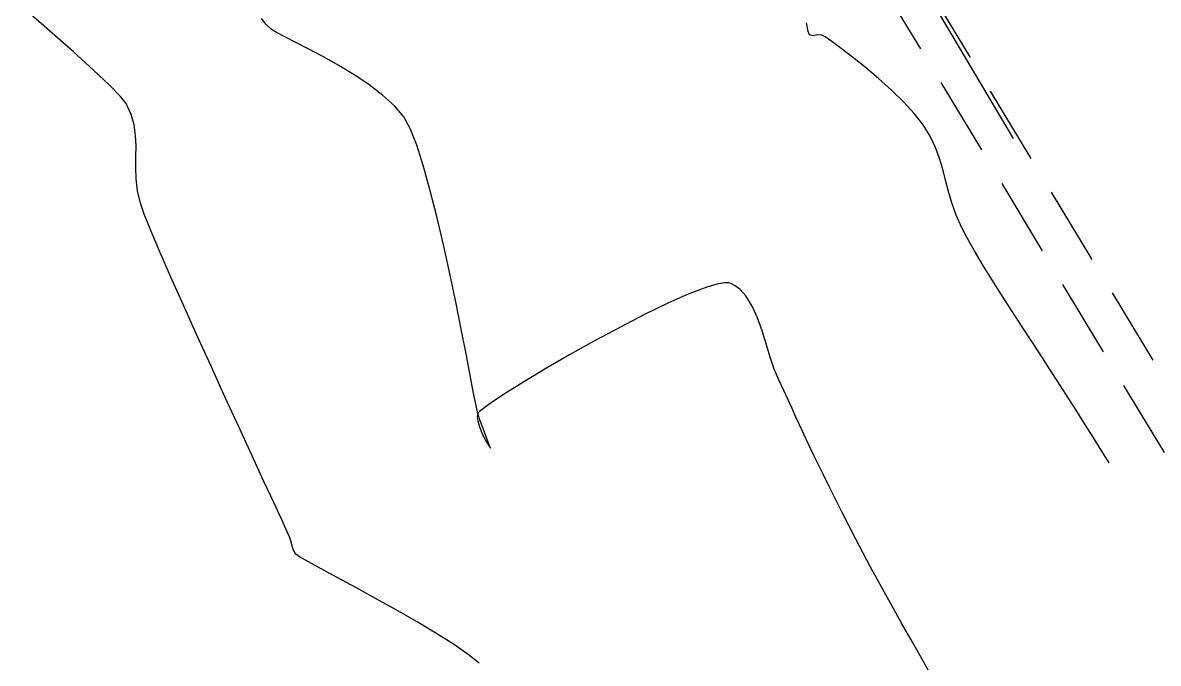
# Model space of a CAD drawing. Header units: feet. Extents: x 26064 to 27719, y 16802 to 28989.
# Drawn here: x 26908.9 to 26999.2, y 17315.3 to 17366.2 of the extents above; entities that cross this region are included whole.
import ezdxf

# ---------------------------------------------------------------- set-up
doc = ezdxf.new("R2010")
doc.units = ezdxf.units.FT
doc.header["$LTSCALE"] = 50
doc.header["$MEASUREMENT"] = 0
for name, pattern in [('HIDDEN', [0.375, 0.25, -0.125]), ('HIDDEN2', [0.1875, 0.125, -0.0625]), ('HIDN25', [0.0938, 0.0625, -0.0313])]:
    doc.linetypes.add(name, pattern=pattern)
for name, color, linetype in [('CONT-MJR', 160, 'HIDDEN'), ('CONT-MNR', 55, 'HIDN25'), ('DEMO-STORM SEWER', 13, 'HIDDEN2')]:
    doc.layers.add(name, color=color, linetype=linetype)

msp = doc.modelspace()

# ---------------------------------------------------------------- linework, layer by layer
at = {"layer": 'CONT-MJR', "color": 7}
msp.add_line((26987.65053, 17357.02034, 630), (26980.48641, 17369.07553, 630), dxfattribs=at)
at = {"layer": 'CONT-MNR', "color": 7}
for p, q in [((26911.02849, 17365.56705, 633), (26908.88539, 17367.42308, 633)), ((26928.22343, 17366.10226, 632), (26927.86023, 17366.54065, 632)), ((26928.67784, 17365.67463, 632), (26928.22343, 17366.10226, 632)), ((26971.34553, 17365.52577, 631), (26971.18975, 17366.21817, 631)), ((26912.92203, 17363.89519, 633), (26911.02849, 17365.56705, 633)), ((26971.73014, 17365.18719, 631), (26971.44284, 17365.24463, 631)), ((26972.68498, 17365.08336, 631), (26972.42784, 17365.23963, 631)), ((26914.52132, 17362.44427, 633), (26912.92203, 17363.89519, 633)), ((26934.0063, 17362.81548, 632), (26932.79233, 17363.49399, 632)), ((26915.7817, 17361.25108, 633), (26914.52132, 17362.44427, 633)), ((26935.22956, 17362.0784, 632), (26934.0063, 17362.81548, 632)), ((26976.91339, 17361.78592, 631), (26975.86143, 17362.67112, 631)), ((26916.65847, 17360.35236, 633), (26915.7817, 17361.25108, 633)), ((26977.95683, 17360.85374, 631), (26976.91339, 17361.78592, 631)), ((26917.10698, 17359.78491, 633), (26916.65847, 17360.35236, 633)), ((26938.43626, 17359.61084, 632), (26937.49643, 17360.46655, 632)), ((26939.17784, 17358.73463, 632), (26938.43626, 17359.61084, 632)), ((26979.79488, 17358.98016, 631), (26978.93594, 17359.90751, 631)), ((26980.47784, 17358.10463, 631), (26979.79488, 17358.98016, 631)), ((26940.20861, 17356.46668, 632), (26939.68256, 17357.8082, 632)), ((26981.03839, 17357.19014, 631), (26980.47784, 17358.10463, 631)), ((26917.89486, 17356.41493, 633), (26917.85733, 17357.25332, 633)), ((26981.46254, 17356.30287, 631), (26981.03839, 17357.19014, 631)), ((26917.91689, 17353.79202, 633), (26917.88555, 17354.69316, 633)), ((26918.02434, 17352.85223, 633), (26917.91689, 17353.79202, 633)), ((26983.10004, 17350.92456, 631), (26982.76044, 17351.8834, 631)), ((26942.35545, 17348.44162, 632), (26941.82942, 17350.69754, 632)), ((26919.79682, 17347.98854, 633), (26919.0773, 17349.68629, 633)), ((26983.99532, 17349.06116, 631), (26983.54784, 17349.91463, 631)), ((26985.20592, 17346.98358, 631), (26984.55448, 17348.07595, 631)), ((26963.27849, 17345.19888, 632), (26961.85211, 17344.65682, 632)), ((26965.09784, 17345.49463, 632), (26964.98972, 17345.51988, 632)), ((26965.2491, 17345.43928, 632), (26965.09784, 17345.49463, 632)), ((26966.391, 17344.49247, 632), (26965.92892, 17345.0049, 632)), ((26986.70795, 17344.57562, 631), (26985.93021, 17345.80861, 631)), ((26988.3461, 17342.0339, 631), (26987.51972, 17343.30919, 631)), ((26956.34969, 17341.99135, 632), (26954.34211, 17340.90573, 632)), ((26967.99679, 17340.66988, 632), (26967.66595, 17341.72641, 632)), ((26989.1677, 17340.77432, 631), (26988.3461, 17342.0339, 631)), ((26954.34211, 17340.90573, 632), (26952.36496, 17339.79618, 632)), ((26968.3152, 17339.63037, 632), (26967.99679, 17340.66988, 632)), ((26989.96508, 17339.55503, 631), (26989.1677, 17340.77432, 631)), ((26944.49457, 17338.02238, 632), (26944.16067, 17339.74285, 632)), ((26969.39356, 17336.97715, 632), (26968.99784, 17337.80463, 632)), ((26991.40956, 17337.3356, 631), (26990.71884, 17338.4006, 631)), ((26969.74214, 17336.22763, 632), (26969.39356, 17336.97715, 632)), ((26992.01784, 17336.38463, 631), (26991.40956, 17337.3356, 631)), ((26946.16668, 17336.01451, 632), (26945.51633, 17335.55048, 632)), ((26945.26905, 17334.55344, 632), (26945.07784, 17335.14463, 632)), ((26945.21063, 17335.30027, 632), (26945.10195, 17335.1854, 632)), ((26970.36103, 17334.85871, 632), (26970.05936, 17335.53014, 632)), ((26945.05756, 17334.54465, 632), (26945.19186, 17334.06827, 632)), ((26970.98083, 17333.49024, 632), (26970.66292, 17334.18739, 632)), ((26927.12709, 17331.77021, 633), (26926.08824, 17334.02471, 633)), ((26945.45248, 17333.463, 632), (26945.73984, 17332.92588, 632)), ((26945.73984, 17332.92588, 632), (26945.93406, 17332.60212, 632)), ((26946.03145, 17332.44955, 632), (26946.06358, 17332.40095, 632)), ((26946.06784, 17332.39463, 632), (26946.06571, 17332.4, 632)), ((26995.26604, 17331.21406, 631), (26994.62479, 17332.23254, 631)), ((26928.86982, 17328.00089, 633), (26928.06639, 17329.73719, 633)), ((26972.97709, 17329.38011, 632), (26972.51481, 17330.31181, 632)), ((26930.22209, 17324.94131, 633), (26930.10198, 17325.32491, 633)), ((26975.71529, 17324.02664, 632), (26975.13251, 17325.13934, 632)), ((26930.59698, 17323.94991, 633), (26930.40269, 17324.26748, 633)), ((26932.61979, 17322.78189, 633), (26931.59946, 17323.341, 633)), ((26935.36006, 17321.29781, 633), (26933.8959, 17322.09126, 633)), ((26978.0134, 17319.81476, 632), (26977.38043, 17320.95191, 632)), ((26981.55063, 17313.56527, 632), (26980.55536, 17315.30842, 632))]:
    msp.add_line(p, q, dxfattribs=at)
at = {"layer": 'CONT-MNR', "color": 7, "extrusion": (-0.529272, -0.848452, 0)}
msp.add_line((26929.06707, 17365.43182, 632), (26928.67784, 17365.67463, 632), dxfattribs=at)
at = {"layer": 'CONT-MNR', "color": 7, "extrusion": (-0.46858, -0.883421, 0)}
msp.add_line((26929.72502, 17365.08283, 632), (26929.06707, 17365.43182, 632), dxfattribs=at)
at = {"layer": 'CONT-MNR', "color": 7, "extrusion": (-0.453928, -0.891038, 0)}
msp.add_line((26930.59981, 17364.63719, 632), (26929.72502, 17365.08283, 632), dxfattribs=at)
at = {"layer": 'CONT-MNR', "color": 7, "extrusion": (0.944997, 0.327079, 0)}
msp.add_line((26971.44284, 17365.24463, 631), (26971.34553, 17365.52577, 631), dxfattribs=at)
at = {"layer": 'CONT-MNR', "color": 7, "extrusion": (0.198284, -0.980145, 0)}
msp.add_line((26972.07374, 17365.2567, 631), (26971.73014, 17365.18719, 631), dxfattribs=at)
at = {"layer": 'CONT-MNR', "color": 7, "extrusion": (-0.048153, -0.99884, 0)}
msp.add_line((26972.42784, 17365.23963, 631), (26972.07374, 17365.2567, 631), dxfattribs=at)
at = {"layer": 'CONT-MNR', "color": 7, "extrusion": (0.571885, 0.820334, 0)}
msp.add_line((26973.21274, 17364.71545, 631), (26972.68498, 17365.08336, 631), dxfattribs=at)
at = {"layer": 'CONT-MNR', "color": 7, "extrusion": (-0.45604, -0.889959, 0)}
msp.add_line((26931.63954, 17364.1044, 632), (26930.59981, 17364.63719, 632), dxfattribs=at)
at = {"layer": 'CONT-MNR', "color": 7, "extrusion": (-0.467951, -0.883754, 0)}
msp.add_line((26932.79233, 17363.49399, 632), (26931.63954, 17364.1044, 632), dxfattribs=at)
at = {"layer": 'CONT-MNR', "color": 7, "extrusion": (-0.592847, -0.805315, 0)}
msp.add_line((26973.95528, 17364.16881, 631), (26973.21274, 17364.71545, 631), dxfattribs=at)
at = {"layer": 'CONT-MNR', "color": 7, "extrusion": (-0.609133, -0.793068, 0)}
msp.add_line((26974.85679, 17363.47639, 631), (26973.95528, 17364.16881, 631), dxfattribs=at)
at = {"layer": 'CONT-MNR', "color": 7, "extrusion": (0.625432, 0.780278, 0)}
msp.add_line((26975.86143, 17362.67112, 631), (26974.85679, 17363.47639, 631), dxfattribs=at)
at = {"layer": 'CONT-MNR', "color": 7, "extrusion": (-0.55423, -0.832364, 0)}
msp.add_line((26936.41023, 17361.29225, 632), (26935.22956, 17362.0784, 632), dxfattribs=at)
at = {"layer": 'CONT-MNR', "color": 7, "extrusion": (0.605169, 0.796097, 0)}
msp.add_line((26937.49643, 17360.46655, 632), (26936.41023, 17361.29225, 632), dxfattribs=at)
at = {"layer": 'CONT-MNR', "color": 7, "extrusion": (0.694931, 0.719076, 0)}
msp.add_line((26978.93594, 17359.90751, 631), (26977.95683, 17360.85374, 631), dxfattribs=at)
at = {"layer": 'CONT-MNR', "color": 7, "extrusion": (0.907692, 0.419637, 0)}
msp.add_line((26917.50248, 17358.92944, 633), (26917.10698, 17359.78491, 633), dxfattribs=at)
at = {"layer": 'CONT-MNR', "color": 7, "extrusion": (0.962477, 0.271364, 0)}
msp.add_line((26917.73957, 17358.08853, 633), (26917.50248, 17358.92944, 633), dxfattribs=at)
at = {"layer": 'CONT-MNR', "color": 7, "extrusion": (0.878138, 0.478408, 0)}
msp.add_line((26939.68256, 17357.8082, 632), (26939.17784, 17358.73463, 632), dxfattribs=at)
at = {"layer": 'CONT-MNR', "color": 7, "extrusion": (0.990205, 0.13962, 0)}
msp.add_line((26917.85733, 17357.25332, 633), (26917.73957, 17358.08853, 633), dxfattribs=at)
at = {"layer": 'CONT-MNR', "color": 7, "extrusion": (0.999991, -0.004257, 0)}
msp.add_line((26917.89124, 17355.5645, 633), (26917.89486, 17356.41493, 633), dxfattribs=at)
at = {"layer": 'CONT-MNR', "color": 7, "extrusion": (0.952324, 0.305089, 0)}
msp.add_line((26940.74746, 17354.78467, 632), (26940.20861, 17356.46668, 632), dxfattribs=at)
at = {"layer": 'CONT-MNR', "color": 7, "extrusion": (0.937738, 0.347344, 0)}
msp.add_line((26981.78525, 17355.43165, 631), (26981.46254, 17356.30287, 631), dxfattribs=at)
at = {"layer": 'CONT-MNR', "color": 7, "extrusion": (0.999979, -0.006524, 0)}
msp.add_line((26917.88555, 17354.69316, 633), (26917.89124, 17355.5645, 633), dxfattribs=at)
at = {"layer": 'CONT-MNR', "color": 7, "extrusion": (0.95895, 0.283577, 0)}
msp.add_line((26982.04145, 17354.56528, 631), (26981.78525, 17355.43165, 631), dxfattribs=at)
at = {"layer": 'CONT-MNR', "color": 7, "extrusion": (0.963259, 0.268576, 0)}
msp.add_line((26941.29058, 17352.83675, 632), (26940.74746, 17354.78467, 632), dxfattribs=at)
at = {"layer": 'CONT-MNR', "color": 7, "extrusion": (0.968433, 0.249275, 0)}
msp.add_line((26982.26609, 17353.69257, 631), (26982.04145, 17354.56528, 631), dxfattribs=at)
at = {"layer": 'CONT-MNR', "color": 7, "extrusion": (0.968729, 0.24812, 0)}
msp.add_line((26982.4941, 17352.80234, 631), (26982.26609, 17353.69257, 631), dxfattribs=at)
at = {"layer": 'CONT-MNR', "color": 7, "extrusion": (0.975505, 0.219977, 0)}
msp.add_line((26918.24698, 17351.86491, 633), (26918.02434, 17352.85223, 633), dxfattribs=at)
at = {"layer": 'CONT-MNR', "color": 7, "extrusion": (0.96971, 0.244258, 0)}
msp.add_line((26941.82942, 17350.69754, 632), (26941.29058, 17352.83675, 632), dxfattribs=at)
at = {"layer": 'CONT-MNR', "color": 7, "extrusion": (0.960473, 0.278372, 0)}
msp.add_line((26982.76044, 17351.8834, 631), (26982.4941, 17352.80234, 631), dxfattribs=at)
at = {"layer": 'CONT-MNR', "color": 7, "extrusion": (0.943818, 0.330464, 0)}
msp.add_line((26918.54859, 17351.0035, 633), (26918.24698, 17351.86491, 633), dxfattribs=at)
at = {"layer": 'CONT-MNR', "color": 7, "extrusion": (0.928032, 0.372501, 0)}
msp.add_line((26919.0773, 17349.68629, 633), (26918.54859, 17351.0035, 633), dxfattribs=at)
at = {"layer": 'CONT-MNR', "color": 7, "extrusion": (0.914165, 0.405343, 0)}
msp.add_line((26983.54784, 17349.91463, 631), (26983.10004, 17350.92456, 631), dxfattribs=at)
at = {"layer": 'CONT-MNR', "color": 7, "extrusion": (0.869689, 0.4936, 0)}
msp.add_line((26984.55448, 17348.07595, 631), (26983.99532, 17349.06116, 631), dxfattribs=at)
at = {"layer": 'CONT-MNR', "color": 7, "extrusion": (0.916545, 0.399932, 0)}
msp.add_line((26920.67085, 17345.98549, 633), (26919.79682, 17347.98854, 633), dxfattribs=at)
at = {"layer": 'CONT-MNR', "color": 7, "extrusion": (0.976724, 0.214502, 0)}
msp.add_line((26942.86013, 17346.14359, 632), (26942.35545, 17348.44162, 632), dxfattribs=at)
at = {"layer": 'CONT-MNR', "color": 7, "extrusion": (0.851259, 0.524746, 0)}
msp.add_line((26985.93021, 17345.80861, 631), (26985.20592, 17346.98358, 631), dxfattribs=at)
at = {"layer": 'CONT-MNR', "color": 7, "extrusion": (0.913849, 0.406055, 0)}
msp.add_line((26921.66308, 17343.7524, 633), (26920.67085, 17345.98549, 633), dxfattribs=at)
at = {"layer": 'CONT-MNR', "color": 7, "extrusion": (0.978738, 0.205114, 0)}
msp.add_line((26943.33492, 17343.87806, 632), (26942.86013, 17346.14359, 632), dxfattribs=at)
at = {"layer": 'CONT-MNR', "color": 7, "extrusion": (0.271197, -0.962524, 0)}
msp.add_line((26964.19182, 17345.45622, 632), (26963.27849, 17345.19888, 632), dxfattribs=at)
at = {"layer": 'CONT-MNR', "color": 7, "extrusion": (0.140695, -0.990053, 0)}
msp.add_line((26964.72033, 17345.53133, 632), (26964.19182, 17345.45622, 632), dxfattribs=at)
at = {"layer": 'CONT-MNR', "color": 7, "extrusion": (-0.042448, -0.999099, 0)}
msp.add_line((26964.98972, 17345.51988, 632), (26964.72033, 17345.53133, 632), dxfattribs=at)
at = {"layer": 'CONT-MNR', "color": 7, "extrusion": (-0.447403, -0.894332, 0)}
msp.add_line((26965.53582, 17345.29584, 632), (26965.2491, 17345.43928, 632), dxfattribs=at)
at = {"layer": 'CONT-MNR', "color": 7, "extrusion": (-0.594916, -0.803788, 0)}
msp.add_line((26965.92892, 17345.0049, 632), (26965.53582, 17345.29584, 632), dxfattribs=at)
at = {"layer": 'CONT-MNR', "color": 7, "extrusion": (-0.406022, 0.913863, 0)}
msp.add_line((26961.85211, 17344.65682, 632), (26960.17499, 17343.91169, 632), dxfattribs=at)
at = {"layer": 'CONT-MNR', "color": 7, "extrusion": (0.852629, 0.522516, 0)}
msp.add_line((26966.88384, 17343.68827, 632), (26966.391, 17344.49247, 632), dxfattribs=at)
at = {"layer": 'CONT-MNR', "color": 7, "extrusion": (0.841892, 0.539645, 0)}
msp.add_line((26987.51972, 17343.30919, 631), (26986.70795, 17344.57562, 631), dxfattribs=at)
at = {"layer": 'CONT-MNR', "color": 7, "extrusion": (0.911977, 0.410241, 0)}
msp.add_line((26922.73724, 17341.36453, 633), (26921.66308, 17343.7524, 633), dxfattribs=at)
at = {"layer": 'CONT-MNR', "color": 7, "extrusion": (0.980171, 0.198156, 0)}
msp.add_line((26943.77128, 17341.71961, 632), (26943.33492, 17343.87806, 632), dxfattribs=at)
at = {"layer": 'CONT-MNR', "color": 7, "extrusion": (-0.437362, 0.899286, 0)}
msp.add_line((26960.17499, 17343.91169, 632), (26958.31742, 17343.00827, 632), dxfattribs=at)
at = {"layer": 'CONT-MNR', "color": 7, "extrusion": (0.91353, 0.406772, 0)}
msp.add_line((26967.3019, 17342.74939, 632), (26966.88384, 17343.68827, 632), dxfattribs=at)
at = {"layer": 'CONT-MNR', "color": 7, "extrusion": (0.459112, -0.888378, 0)}
msp.add_line((26958.31742, 17343.00827, 632), (26956.34969, 17341.99135, 632), dxfattribs=at)
at = {"layer": 'CONT-MNR', "color": 7, "extrusion": (0.942119, 0.33528, 0)}
msp.add_line((26967.66595, 17341.72641, 632), (26967.3019, 17342.74939, 632), dxfattribs=at)
at = {"layer": 'CONT-MNR', "color": 7, "extrusion": (0.910613, 0.41326, 0)}
msp.add_line((26923.85701, 17338.89712, 633), (26922.73724, 17341.36453, 633), dxfattribs=at)
at = {"layer": 'CONT-MNR', "color": 7, "extrusion": (0.981145, 0.193273, 0)}
msp.add_line((26944.16067, 17339.74285, 632), (26943.77128, 17341.71961, 632), dxfattribs=at)
at = {"layer": 'CONT-MNR', "color": 7, "extrusion": (0.501844, -0.864958, 0)}
msp.add_line((26952.36496, 17339.79618, 632), (26950.48855, 17338.70749, 632), dxfattribs=at)
at = {"layer": 'CONT-MNR', "color": 7, "extrusion": (0.947868, 0.318662, 0)}
msp.add_line((26968.64195, 17338.65843, 632), (26968.3152, 17339.63037, 632), dxfattribs=at)
at = {"layer": 'CONT-MNR', "color": 7, "extrusion": (0.837321, 0.546711, 0)}
msp.add_line((26990.71884, 17338.4006, 631), (26989.96508, 17339.55503, 631), dxfattribs=at)
at = {"layer": 'CONT-MNR', "color": 7, "extrusion": (0.909588, 0.415511, 0)}
msp.add_line((26924.98611, 17336.42543, 633), (26923.85701, 17338.89712, 633), dxfattribs=at)
at = {"layer": 'CONT-MNR', "color": 7, "extrusion": (-0.514423, 0.857537, 0)}
msp.add_line((26950.48855, 17338.70749, 632), (26948.78317, 17337.68446, 632), dxfattribs=at)
at = {"layer": 'CONT-MNR', "color": 7, "extrusion": (0.923025, 0.38474, 0)}
msp.add_line((26968.99784, 17337.80463, 632), (26968.64195, 17338.65843, 632), dxfattribs=at)
at = {"layer": 'CONT-MNR', "color": 7, "extrusion": (0.981662, 0.190632, 0)}
msp.add_line((26944.76442, 17336.63279, 632), (26944.49457, 17338.02238, 632), dxfattribs=at)
at = {"layer": 'CONT-MNR', "color": 7, "extrusion": (0.528979, -0.848635, 0)}
msp.add_line((26948.78317, 17337.68446, 632), (26947.31911, 17336.77187, 632), dxfattribs=at)
at = {"layer": 'CONT-MNR', "color": 7, "extrusion": (0.908807, 0.417216, 0)}
msp.add_line((26926.08824, 17334.02471, 633), (26924.98611, 17336.42543, 633), dxfattribs=at)
at = {"layer": 'CONT-MNR', "color": 7, "extrusion": (0.980495, 0.196545, 0)}
msp.add_line((26944.96169, 17335.64867, 632), (26944.76442, 17336.63279, 632), dxfattribs=at)
at = {"layer": 'CONT-MNR', "color": 7, "extrusion": (0.549201, -0.835691, 0)}
msp.add_line((26947.31911, 17336.77187, 632), (26946.16668, 17336.01451, 632), dxfattribs=at)
at = {"layer": 'CONT-MNR', "color": 7, "extrusion": (0.910276, 0.414002, 0)}
msp.add_line((26970.05936, 17335.53014, 632), (26969.74214, 17336.22763, 632), dxfattribs=at)
at = {"layer": 'CONT-MNR', "color": 7, "extrusion": (0.845829, 0.533454, 0)}
msp.add_line((26992.68341, 17335.32932, 631), (26992.01784, 17336.38463, 631), dxfattribs=at)
at = {"layer": 'CONT-MNR', "color": 7, "extrusion": (0.974461, 0.224559, 0)}
msp.add_line((26945.07784, 17335.14463, 632), (26944.96169, 17335.64867, 632), dxfattribs=at)
at = {"layer": 'CONT-MNR', "color": 7, "extrusion": (0.992459, -0.12258, 0)}
msp.add_line((26945.05108, 17335.05926, 632), (26945.02757, 17334.86894, 632), dxfattribs=at)
at = {"layer": 'CONT-MNR', "color": 7, "extrusion": (0.954203, -0.299161, 0)}
msp.add_line((26945.07784, 17335.14463, 632), (26945.05108, 17335.05926, 632), dxfattribs=at)
at = {"layer": 'CONT-MNR', "color": 7, "extrusion": (0.860763, -0.509007, 0)}
msp.add_line((26945.10195, 17335.1854, 632), (26945.07784, 17335.14463, 632), dxfattribs=at)
at = {"layer": 'CONT-MNR', "color": 7, "extrusion": (0.633385, -0.773837, 0)}
msp.add_line((26945.51633, 17335.55048, 632), (26945.21063, 17335.30027, 632), dxfattribs=at)
at = {"layer": 'CONT-MNR', "color": 7, "extrusion": (0.847036, 0.531536, 0)}
msp.add_line((26993.33725, 17334.28739, 631), (26992.68341, 17335.32932, 631), dxfattribs=at)
at = {"layer": 'CONT-MNR', "color": 7, "extrusion": (0.995753, 0.09207, 0)}
msp.add_line((26945.02757, 17334.86894, 632), (26945.05756, 17334.54465, 632), dxfattribs=at)
at = {"layer": 'CONT-MNR', "color": 7, "extrusion": (0.943796, 0.330529, 0)}
msp.add_line((26945.4854, 17333.93569, 632), (26945.26905, 17334.55344, 632), dxfattribs=at)
at = {"layer": 'CONT-MNR', "color": 7, "extrusion": (0.912023, 0.410138, 0)}
msp.add_line((26970.66292, 17334.18739, 632), (26970.36103, 17334.85871, 632), dxfattribs=at)
at = {"layer": 'CONT-MNR', "color": 7, "extrusion": (0.847522, 0.53076, 0)}
msp.add_line((26993.98312, 17333.25606, 631), (26993.33725, 17334.28739, 631), dxfattribs=at)
at = {"layer": 'CONT-MNR', "color": 7, "extrusion": (0.918474, 0.395481, 0)}
msp.add_line((26945.19186, 17334.06827, 632), (26945.45248, 17333.463, 632), dxfattribs=at)
at = {"layer": 'CONT-MNR', "color": 7, "extrusion": (0.938652, 0.344867, 0)}
msp.add_line((26945.70016, 17333.35115, 632), (26945.4854, 17333.93569, 632), dxfattribs=at)
at = {"layer": 'CONT-MNR', "color": 7, "extrusion": (0.934983, 0.354692, 0)}
msp.add_line((26945.88663, 17332.85961, 632), (26945.70016, 17333.35115, 632), dxfattribs=at)
at = {"layer": 'CONT-MNR', "color": 7, "extrusion": (0.906088, 0.42309, 0)}
msp.add_line((26971.33054, 17332.7413, 632), (26970.98083, 17333.49024, 632), dxfattribs=at)
at = {"layer": 'CONT-MNR', "color": 7, "extrusion": (0.847263, 0.531174, 0)}
msp.add_line((26994.62479, 17332.23254, 631), (26993.98312, 17333.25606, 631), dxfattribs=at)
at = {"layer": 'CONT-MNR', "color": 7, "extrusion": (0.932455, 0.361287, 0)}
msp.add_line((26945.99748, 17332.57351, 632), (26945.88663, 17332.85961, 632), dxfattribs=at)
at = {"layer": 'CONT-MNR', "color": 7, "extrusion": (0.842926, 0.538029, 0)}
msp.add_line((26945.93406, 17332.60212, 632), (26946.03145, 17332.44955, 632), dxfattribs=at)
at = {"layer": 'CONT-MNR', "color": 7, "extrusion": (0.930865, 0.365364, 0)}
msp.add_line((26946.04929, 17332.44151, 632), (26945.99748, 17332.57351, 632), dxfattribs=at)
at = {"layer": 'CONT-MNR', "color": 7, "extrusion": (0.929907, 0.367795, 0)}
msp.add_line((26946.06571, 17332.4, 632), (26946.04929, 17332.44151, 632), dxfattribs=at)
at = {"layer": 'CONT-MNR', "color": 7, "extrusion": (0.829221, 0.55892, 0)}
msp.add_line((26946.06358, 17332.40095, 632), (26946.06784, 17332.39463, 632), dxfattribs=at)
at = {"layer": 'CONT-MNR', "color": 7, "extrusion": (0.901311, 0.433173, 0)}
msp.add_line((26971.72784, 17331.91463, 632), (26971.33054, 17332.7413, 632), dxfattribs=at)
at = {"layer": 'CONT-MNR', "color": 7, "extrusion": (0.907794, 0.419417, 0)}
msp.add_line((26928.06639, 17329.73719, 633), (26927.12709, 17331.77021, 633), dxfattribs=at)
at = {"layer": 'CONT-MNR', "color": 7, "extrusion": (0.898251, 0.439483, 0)}
msp.add_line((26972.09621, 17331.16171, 632), (26971.72784, 17331.91463, 632), dxfattribs=at)
at = {"layer": 'CONT-MNR', "color": 7, "extrusion": (0.897096, 0.441836, 0)}
msp.add_line((26972.51481, 17330.31181, 632), (26972.09621, 17331.16171, 632), dxfattribs=at)
at = {"layer": 'CONT-MNR', "color": 7, "extrusion": (0.894321, 0.447425, 0)}
msp.add_line((26973.47654, 17328.38181, 632), (26972.97709, 17329.38011, 632), dxfattribs=at)
at = {"layer": 'CONT-MNR', "color": 7, "extrusion": (0.907556, 0.419931, 0)}
msp.add_line((26929.50109, 17326.63658, 633), (26928.86982, 17328.00089, 633), dxfattribs=at)
at = {"layer": 'CONT-MNR', "color": 7, "extrusion": (0.892643, 0.450765, 0)}
msp.add_line((26974.00661, 17327.33212, 632), (26973.47654, 17328.38181, 632), dxfattribs=at)
at = {"layer": 'CONT-MNR', "color": 7, "extrusion": (0.890714, 0.454564, 0)}
msp.add_line((26974.56078, 17326.24623, 632), (26974.00661, 17327.33212, 632), dxfattribs=at)
at = {"layer": 'CONT-MNR', "color": 7, "extrusion": (0.908128, 0.418694, 0)}
msp.add_line((26929.92391, 17325.7195, 633), (26929.50109, 17326.63658, 633), dxfattribs=at)
at = {"layer": 'CONT-MNR', "color": 7, "extrusion": (0.888477, 0.458921, 0)}
msp.add_line((26975.13251, 17325.13934, 632), (26974.56078, 17326.24623, 632), dxfattribs=at)
at = {"layer": 'CONT-MNR', "color": 7, "extrusion": (0.911485, 0.411333, 0)}
msp.add_line((26930.10198, 17325.32491, 633), (26929.92391, 17325.7195, 633), dxfattribs=at)
at = {"layer": 'CONT-MNR', "color": 7, "extrusion": (0.975817, 0.218591, 0)}
msp.add_line((26930.30003, 17324.5934, 633), (26930.22209, 17324.94131, 633), dxfattribs=at)
at = {"layer": 'CONT-MNR', "color": 7, "extrusion": (0.953796, 0.300456, 0)}
msp.add_line((26930.40269, 17324.26748, 633), (26930.30003, 17324.5934, 633), dxfattribs=at)
at = {"layer": 'CONT-MNR', "color": 7, "extrusion": (-0.566301, -0.824199, 0)}
msp.add_line((26930.90262, 17323.73991, 633), (26930.59698, 17323.94991, 633), dxfattribs=at)
at = {"layer": 'CONT-MNR', "color": 7, "extrusion": (-0.496806, -0.867862, 0)}
msp.add_line((26931.59946, 17323.341, 633), (26930.90262, 17323.73991, 633), dxfattribs=at)
at = {"layer": 'CONT-MNR', "color": 7, "extrusion": (0.882733, 0.469876, 0)}
msp.add_line((26976.30258, 17322.92334, 632), (26975.71529, 17324.02664, 632), dxfattribs=at)
at = {"layer": 'CONT-MNR', "color": 7, "extrusion": (-0.475967, -0.879463, 0)}
msp.add_line((26933.8959, 17322.09126, 633), (26932.61979, 17322.78189, 633), dxfattribs=at)
at = {"layer": 'CONT-MNR', "color": 7, "extrusion": (0.878964, 0.476888, 0)}
msp.add_line((26976.88784, 17321.84463, 632), (26976.30258, 17322.92334, 632), dxfattribs=at)
at = {"layer": 'CONT-MNR', "color": 7, "extrusion": (0.875553, 0.483122, 0)}
msp.add_line((26977.38043, 17320.95191, 632), (26976.88784, 17321.84463, 632), dxfattribs=at)
at = {"layer": 'CONT-MNR', "color": 7, "extrusion": (-0.480259, -0.877127, 0)}
msp.add_line((26936.94457, 17320.43023, 633), (26935.36006, 17321.29781, 633), dxfattribs=at)
at = {"layer": 'CONT-MNR', "color": 7, "extrusion": (-0.487064, -0.873366, 0)}
msp.add_line((26938.58172, 17319.51721, 633), (26936.94457, 17320.43023, 633), dxfattribs=at)
at = {"layer": 'CONT-MNR', "color": 7, "extrusion": (0.872354, 0.488874, 0)}
msp.add_line((26978.76682, 17318.47034, 632), (26978.0134, 17319.81476, 632), dxfattribs=at)
at = {"layer": 'CONT-MNR', "color": 7, "extrusion": (-0.497291, -0.867584, 0)}
msp.add_line((26940.20379, 17318.58746, 633), (26938.58172, 17319.51721, 633), dxfattribs=at)
at = {"layer": 'CONT-MNR', "color": 7, "extrusion": (0.512129, 0.858908, 0)}
msp.add_line((26941.74306, 17317.66966, 633), (26940.20379, 17318.58746, 633), dxfattribs=at)
at = {"layer": 'CONT-MNR', "color": 7, "extrusion": (0.871071, 0.491156, 0)}
msp.add_line((26979.62078, 17316.95583, 632), (26978.76682, 17318.47034, 632), dxfattribs=at)
at = {"layer": 'CONT-MNR', "color": 7, "extrusion": (0.53401, 0.845478, 0)}
msp.add_line((26943.13182, 17316.7925, 633), (26941.74306, 17317.66966, 633), dxfattribs=at)
at = {"layer": 'CONT-MNR', "color": 7, "extrusion": (0.869786, 0.493429, 0)}
msp.add_line((26980.55536, 17315.30842, 632), (26979.62078, 17316.95583, 632), dxfattribs=at)
at = {"layer": 'CONT-MNR', "color": 7, "extrusion": (-0.567991, -0.823035, 0)}
msp.add_line((26944.30237, 17315.98469, 633), (26943.13182, 17316.7925, 633), dxfattribs=at)
at = {"layer": 'CONT-MNR', "color": 7, "extrusion": (-0.625818, -0.779969, 0)}
msp.add_line((26945.18698, 17315.27491, 633), (26944.30237, 17315.98469, 633), dxfattribs=at)
at = {"layer": 'DEMO-STORM SEWER', "color": 7}
for p, q in [((26980.97222, 17368.80282), (27006.8832, 17325.87707)), ((27004.51056, 17324.0025), (26978.34098, 17367.35666))]:
    msp.add_line(p, q, dxfattribs=at)

doc.saveas('drawing.dxf')
